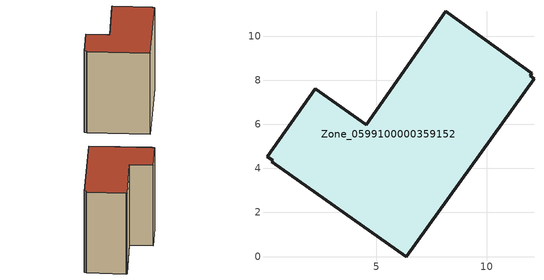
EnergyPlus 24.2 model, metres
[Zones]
Zone_0599100000359152
 floor ground (C_G): 12.05,8.31 11.97,8.19 12.15,8.06 6.34,0 0.25,4.31 0.29,4.37 0.03,4.53 2.21,7.62 4.54,5.99 8.14,11.12 8.24,11.05 z3.59
 wall outside (C_F): 0.25,4.31 6.34,0 12.15,8.06 11.97,8.19 12.05,8.31 8.24,11.05 8.14,11.12 4.54,5.99 2.21,7.62 0.03,4.53 0.29,4.37 0.25,4.31 z3.59:14.86
 roof outside (C_R): 11.97,8.19 12.05,8.31 8.24,11.05 8.14,11.12 4.54,5.99 2.21,7.62 0.03,4.53 0.29,4.37 0.25,4.31 6.34,0 12.15,8.06 z14.86
[BUILDING]
Pand.0599100000359152: North Axis=0; Terrain=City; Loads Convergence Tolerance Value=0.04; Temperature Convergence Tolerance Value=0.4; Solar Distribution=FullExterior; Maximum Number of Warmup Days=25; Minimum Number of Warmup Days=1
[Site:Location]
Rotterdam.The.Hague.AP_ZH_NLD Design_Conditions: Latitude=51.96; Longitude=4.45; Time Zone=1; Elevation=-4.5
[SITE:GROUNDTEMPERATURE:BUILDINGSURFACE]
18, 18, 18, 18, 18, 18, 18, 18, 18, 18, 18, 18
[MATERIAL] Thermal Absorptance=0.9; Solar Absorptance=0.7; Visible Absorptance=0.7
Name | Roughness | Thickness | Conductivity | Density | Specific Heat
G.TC.1992-2005 | MediumSmooth | 0.15 | 0.06 | 540 | 1210
F.TC.1992-2005 | Rough | 0.3 | 0.12 | 1920 | 840
R.TC.1992-2005 | MediumRough | 0.2 | 0.08 | 1500 | 1000
[CONSTRUCTION]
C_G: G.TC.1992-2005
C_F: F.TC.1992-2005
C_R: R.TC.1992-2005
[ZONE]
Zone_0599100000359152: Type=1; Multiplier=1; Ceiling Height=Autocalculate; Volume=Autocalculate; Floor Area=autocalculate; Part of Total Floor Area=Yes
[ZONEINFILTRATION:DESIGNFLOWRATE]
Infil_Zone_0599100000359152: Zone or ZoneList or Space or SpaceList=Zone_0599100000359152; Schedule=AlwaysOn; Design Flow Rate Calculation Method=Flow/Area; Flow Rate per Floor Area=0.0015; Constant Term Coefficient=1; Temperature Term Coefficient=0; Velocity Term Coefficient=0; Velocity Squared Term Coefficient=0
[HVACTEMPLATE:ZONE:IDEALLOADSAIRSYSTEM]
Zone_0599100000359152: Maximum Heating Supply Air Temperature=50; Minimum Cooling Supply Air Temperature=13; Maximum Heating Supply Air Humidity Ratio=0.0156; Minimum Cooling Supply Air Humidity Ratio=0.0077; Heating Limit=NoLimit; Cooling Limit=NoLimit; Dehumidification Control Type=ConstantSensibleHeatRatio; Cooling Sensible Heat Ratio=0.7; Dehumidification Setpoint=60; Humidification Control Type=None; Humidification Setpoint=30; Outdoor Air Method=None; Outdoor Air Flow Rate per Person=0.00944; Outdoor Air Flow Rate per Zone Floor Area=0; Outdoor Air Flow Rate per Zone=0; Demand Controlled Ventilation Type=None; Outdoor Air Economizer Type=NoEconomizer; Heat Recovery Type=None; Sensible Heat Recovery Effectiveness=0.7; Latent Heat Recovery Effectiveness=0.65
[ZONECONTROL:THERMOSTAT]
ThermostatControl_Zone_0599100000359152: Zone or ZoneList=Zone_0599100000359152; Control Type Schedule=DualSetpointControlType; Control 1=Thermostat_Zone_0599100000359152; Temperature Difference Between Cutout And Setpoint=0
[THERMOSTATSETPOINT:DUALSETPOINT]
Thermostat_Zone_0599100000359152: Heating Setpoint Temperature Schedule=HeatingSetpoint_Zone_0599100000359152; Cooling Setpoint Temperature Schedule=CoolingSetpoint_Zone_0599100000359152
[SCHEDULE:COMPACT]
HeatingSetpoint_Zone_0599100000359152: Through: 12/31, For: AllDays, Until: 24:00, 21
CoolingSetpoint_Zone_0599100000359152: Through: 12/31, For: AllDays, Until: 24:00, 24
DualSetpointControlType: Through: 12/31, For: AllDays, Until: 24:00, 4
AlwaysOn: Through: 12/31, For: AllDays, Until: 24:00, 1
